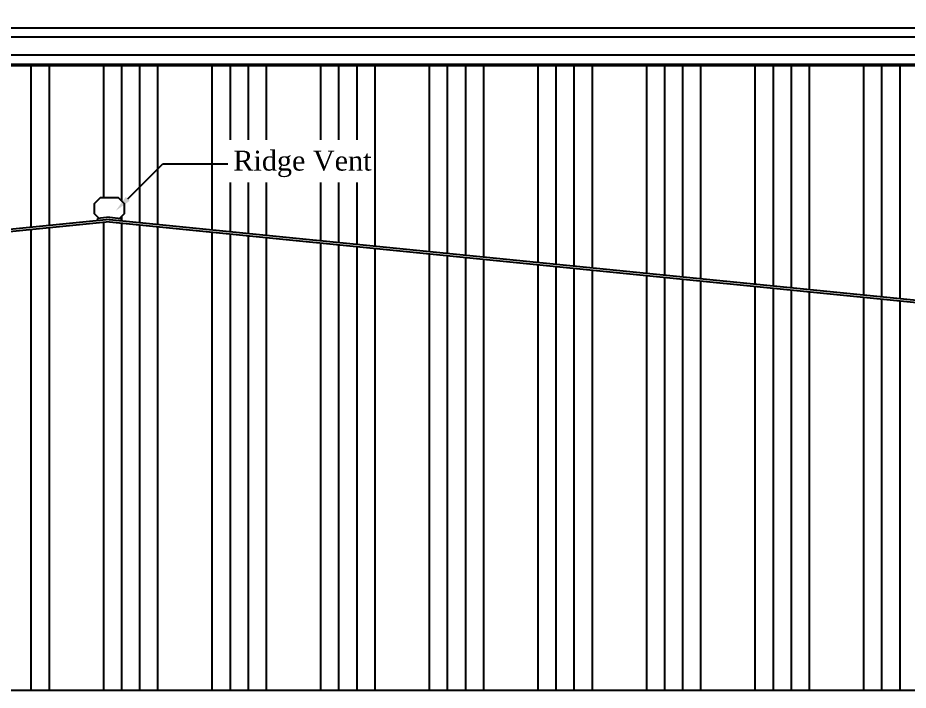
# Model space of a CAD drawing. Header units: metres. Extents: x 1422408 to 2565053, y 3723 to 80428.
# Drawn here: x 2267925.67 to 2267941.29, y 4223.8 to 4235.59 of the extents above; entities that cross this region are included whole.
import ezdxf
from ezdxf import colors
from ezdxf.entities.mleader import LeaderData, LeaderLine
from ezdxf.math import Vec2, Vec3

# ---------------------------------------------------------------- set-up
doc = ezdxf.new("R2010")
doc.units = ezdxf.units.M
doc.header["$LTSCALE"] = 3.5
doc.header["$MEASUREMENT"] = 0
doc.layers.get('0').update_dxf_attribs({"linetype": 'CONTINUOUS'})
doc.styles.add('style1jaya', font='times.ttf')

# ---------------------------------------------------------------- blocks, each defined once
blk = doc.blocks.new('RV')
at = {"color": 150, "ltscale": 100}
for p, q in [((16482, 4105.8), (16468.4, 4104.2)), ((16468.4, 4104.2), (16468.4, 4101.5)), ((16482, 4105.8), (16495.5, 4104.2)), ((16495.5, 4104.2), (16495.5, 4101.5))]:
    blk.add_line(p, q, dxfattribs=at)
blk.add_lwpolyline([(16494, 4104.4), (16499.5, 4109.9), (16499.5, 4121), (16492.5, 4128), (16471.4, 4128), (16464.4, 4121), (16464.4, 4109.9), (16470, 4104.4)], dxfattribs=at)
blk = doc.blocks.new('A$C77F846F6')
at = {"color": 150, "ltscale": 100}
blk.add_blockref('RV', (-16464.4, -4101.5), dxfattribs=at)
blk = doc.blocks.new('A$C3E707E37')
at = {"xscale": 25.4, "yscale": 25.4, "zscale": 25.4}
blk.add_blockref('A$C77F846F6', (0, 0), dxfattribs=at)

msp = doc.modelspace()

# ---------------------------------------------------------------- hatches: boundary and pattern name
h = msp.add_hatch()
h.set_pattern_fill('ANSI32', color=256, scale=0.05, angle=135)
h.set_pattern_definition([(180, (2262694.14667, 4968.68066), (0, -0.47624949), []), (180, (2262693.9879, 4968.8394), (0, -0.47624949), [])])
h.paths.add_polyline_path([(2267955.00105, 4235.99971), (2267907.47349, 4235.9998), (2267907.47348, 4234.74668), (2267955.00105, 4234.74659)])

# ---------------------------------------------------------------- linework, layer by layer
at = {"linetype": 'Continuous'}
for p, q in [((2267925.90608, 4231.91465), (2267925.90608, 4234.74659)), ((2267926.22358, 4231.9464), (2267926.22358, 4234.74659)), ((2267927.17608, 4232.43528), (2267927.17608, 4234.74659)), ((2267927.49358, 4232.37791), (2267927.49358, 4234.74659)), ((2267927.81108, 4231.99813), (2267927.81108, 4234.74659)), ((2267928.12858, 4231.96638), (2267928.12858, 4234.74659)), ((2267929.08108, 4231.87113), (2267929.08108, 4234.74659)), ((2267929.39857, 4233.44978), (2267929.39857, 4234.74659)), ((2267929.71607, 4233.44978), (2267929.71607, 4234.74659)), ((2267930.03358, 4233.44978), (2267930.03358, 4234.74659)), ((2267930.98607, 4233.44978), (2267930.98607, 4234.74659)), ((2267931.30357, 4233.44978), (2267931.30357, 4234.74659)), ((2267931.62107, 4233.44978), (2267931.62107, 4234.74659)), ((2267931.93857, 4231.58538), (2267931.93857, 4234.74659)), ((2267932.89107, 4231.49013), (2267932.89107, 4234.74659)), ((2267933.20857, 4231.45838), (2267933.20857, 4234.74659)), ((2267933.52607, 4231.42663), (2267933.52607, 4234.74659)), ((2267933.84357, 4231.39488), (2267933.84357, 4234.74659)), ((2267934.79607, 4231.29963), (2267934.79607, 4234.74659)), ((2267935.11357, 4231.26788), (2267935.11357, 4234.74659)), ((2267935.43107, 4231.23613), (2267935.43107, 4234.74659)), ((2267935.74857, 4231.20438), (2267935.74857, 4234.74659)), ((2267936.70107, 4231.10913), (2267936.70107, 4234.74659)), ((2267937.01857, 4231.07738), (2267937.01857, 4234.74659)), ((2267937.33607, 4231.04563), (2267937.33607, 4234.74659)), ((2267937.65357, 4231.01388), (2267937.65357, 4234.74659)), ((2267938.60606, 4230.91863), (2267938.60606, 4234.74659)), ((2267938.92356, 4230.88688), (2267938.92356, 4234.74659)), ((2267939.24106, 4230.85513), (2267939.24106, 4234.74659)), ((2267939.55857, 4230.82338), (2267939.55857, 4234.74659)), ((2267940.51106, 4230.72813), (2267940.51106, 4234.74659)), ((2267940.82856, 4230.69638), (2267940.82856, 4234.74659)), ((2267941.14606, 4230.66463), (2267941.14606, 4234.74659)), ((2267929.39857, 4231.83938), (2267929.39857, 4232.70247)), ((2267929.71607, 4231.80763), (2267929.71607, 4232.70247)), ((2267930.03358, 4231.77588), (2267930.03358, 4232.70247)), ((2267930.98607, 4231.68063), (2267930.98607, 4232.70247)), ((2267931.30357, 4231.64888), (2267931.30357, 4232.70247)), ((2267931.62107, 4231.61713), (2267931.62107, 4232.70247)), ((2267927.49358, 4232.02988), (2267927.49358, 4232.11032)), ((2267927.17608, 4223.79726), (2267927.17608, 4232.00145)), ((2267927.49358, 4223.79725), (2267927.49358, 4231.98968)), ((2267927.81108, 4223.79725), (2267927.81108, 4231.95793)), ((2267928.12858, 4223.79724), (2267928.12858, 4231.92618)), ((2267925.90608, 4223.79729), (2267925.90608, 4231.87445)), ((2267926.22358, 4223.79728), (2267926.22358, 4231.9062)), ((2267929.08108, 4223.79722), (2267929.08108, 4231.83093)), ((2267929.39857, 4223.79721), (2267929.39857, 4231.79918)), ((2267929.71607, 4223.7972), (2267929.71607, 4231.76743)), ((2267930.03358, 4223.79719), (2267930.03358, 4231.73568)), ((2267930.98607, 4223.79717), (2267930.98607, 4231.64043)), ((2267931.30357, 4223.79716), (2267931.30357, 4231.60868)), ((2267931.62107, 4223.79716), (2267931.62107, 4231.57693)), ((2267931.93857, 4223.79715), (2267931.93857, 4231.54518)), ((2267932.89107, 4223.79713), (2267932.89107, 4231.44993)), ((2267933.20857, 4223.79712), (2267933.20857, 4231.41818)), ((2267933.52607, 4223.79711), (2267933.52607, 4231.38643)), ((2267933.84357, 4223.79711), (2267933.84357, 4231.35468)), ((2267934.79607, 4223.79708), (2267934.79607, 4231.25943)), ((2267935.11357, 4223.79708), (2267935.11357, 4231.22768)), ((2267935.43107, 4223.79707), (2267935.43107, 4231.19593)), ((2267935.74857, 4223.79706), (2267935.74857, 4231.16418)), ((2267936.70107, 4223.79704), (2267936.70107, 4231.06893)), ((2267937.01857, 4223.79703), (2267937.01857, 4231.03718)), ((2267937.33607, 4223.79702), (2267937.33607, 4231.00543)), ((2267937.65357, 4223.79702), (2267937.65357, 4230.97368)), ((2267938.60606, 4223.79699), (2267938.60606, 4230.87843)), ((2267938.92356, 4223.79699), (2267938.92356, 4230.84668)), ((2267939.24106, 4223.79698), (2267939.24106, 4230.81493)), ((2267939.55857, 4223.79697), (2267939.55857, 4230.78318)), ((2267940.51106, 4223.79695), (2267940.51106, 4230.68793)), ((2267940.82856, 4223.79694), (2267940.82856, 4230.65618)), ((2267941.14606, 4223.79693), (2267941.14606, 4230.62443))]:
    msp.add_line(p, q, dxfattribs=at)
for p, q in [((2267927.27572, 4232.05161), (2267907.34793, 4230.05883)), ((2267927.27572, 4232.01141), (2267907.35191, 4230.01903)), ((2267927.27572, 4232.05166), (2267947.20404, 4230.05883)), ((2267927.27572, 4232.01147), (2267947.20006, 4230.01903)), ((2267907.47343, 4223.79772), (2267947.11824, 4223.79679))]:
    msp.add_line(p, q)
msp.add_lwpolyline([(2267955.03462, 4234.74659), (2267907.47348, 4234.74659)])

# ---------------------------------------------------------------- block references
at = {"xscale": 0.0005999993592933, "yscale": 0.0005999993592933, "zscale": 0.0005999993592933}
msp.add_blockref('A$C3E707E37', (2267927.00856, 4232.03097), dxfattribs=at)

# ---------------------------------------------------------------- leaders
ml = msp.add_multileader_mtext('Standard')
ml.set_content('Ridge Vent', color=256, style='style1jaya')
ml.set_leader_properties()
ml.build(insert=Vec2(0, 0))
ml.multileader.update_dxf_attribs({"text_right_attachment_type": 6, "dogleg_length": 1090.77257, "arrow_head_size": 0.3})
ctx = ml.context
ctx.base_point, ctx.char_height, ctx.arrow_head_size, ctx.landing_gap_size, ctx.plane_origin = Vec3(2267929.3515, 4233.02982), 0.35, 0.3, 0.1, Vec3(2267927.53293, 4238.20468)
ctx.right_attachment = 6
notes = []
notes.append((ctx, [(0, (1, 1, 0), (2267928.21316, 4233.02982), (1, 0), 1.13834, [(0, [(2267927.3859, 4232.20373)], 0, [])])]))
ctx.mtext.insert, ctx.mtext.flow_direction = Vec3(2267929.4515, 4233.26059), 5
for ctx, leaders in notes:
    for number, flags, end, landing, length, lines in leaders:
        leader = LeaderData()
        leader.index, (leader.has_last_leader_line, leader.has_dogleg_vector, leader.attachment_direction) = number, flags
        leader.last_leader_point, leader.dogleg_vector, leader.dogleg_length = Vec3(end), Vec3(landing), length
        for number, points, colour, breaks in lines:
            line = LeaderLine()
            line.index, line.vertices, line.color, line.breaks = number, Vec3.list(points), colors.encode_raw_color(colour), breaks
            leader.lines.append(line)
        ctx.leaders.append(leader)

doc.saveas('drawing.dxf')
